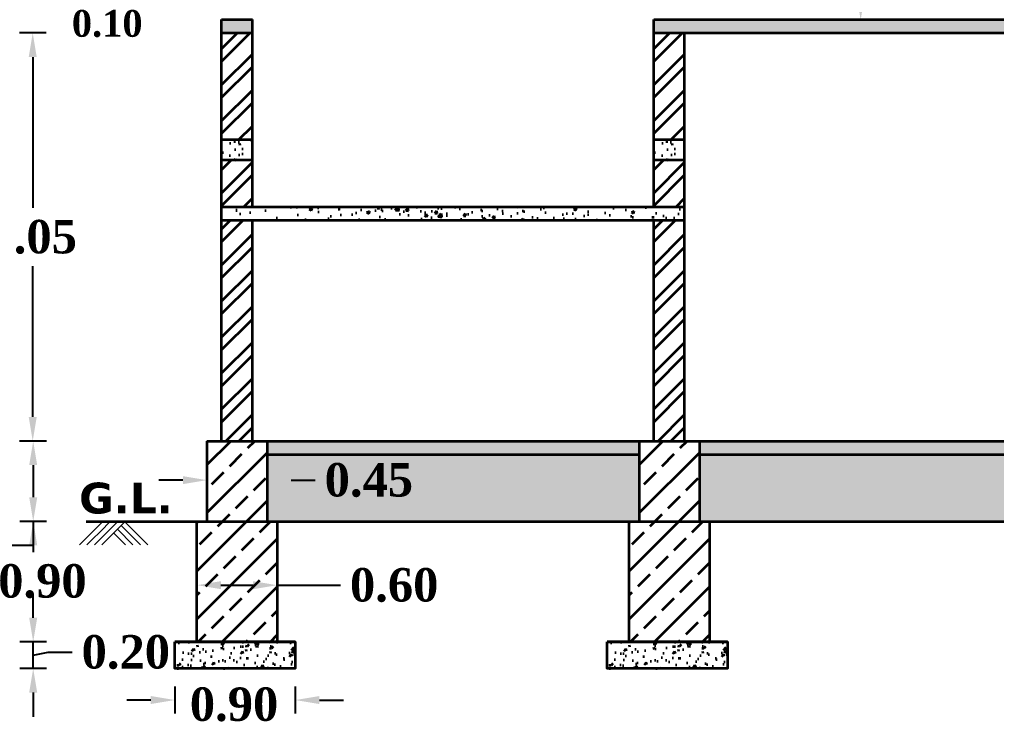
# Model space of a CAD drawing. Header units: metres. Extents: x 915 to 5569, y -1565 to 175.
# Drawn here: x 5390.57 to 5397.87, y -1408.61 to -1403.33 of the extents above; entities that cross this region are included whole.
import ezdxf

# ---------------------------------------------------------------- set-up
doc = ezdxf.new("R2010")
doc.units = ezdxf.units.M
doc.header["$MEASUREMENT"] = 0
doc.header["$PDMODE"] = 98
for name, color, linetype in [('BLK_1_FLR_0_AC_ROOM_1', 2, 'Continuous'), ('BLK_1_FLR_1_REGULAR_ROOM', 7, 'Continuous'), ('BLK_1_HT_OF_BLDG', 5, 'Continuous')]:
    doc.layers.add(name, color=color, linetype=linetype)
doc.styles.add('SMS1', font='arialbd.ttf', dxfattribs={"height": 0.25})
doc.styles.get("Standard").update_dxf_attribs({"font": 'times.ttf'})
doc.dimstyles.get("Standard").update_dxf_attribs({"dimtxt": 0.3, "dimasz": 0.18, "dimexe": 0.1, "dimexo": 0.1, "dimgap": 0.09, "dimtad": 0, "dimtih": 1, "dimtoh": 1, "dimzin": 0, "dimdsep": 46, "dimtxsty": 'Standard', "dimcen": 0.09, "dimadec": 0, "dimazin": 0, "dimtfac": 1, "dimtofl": 0, "dimtmove": 0, "dimatfit": 3, "dimfxl": 0, "dimtolj": 1, "dimtzin": 0, "dimarcsym": 0})
doc.dimstyles.new('STANDARD$0', dxfattribs={"dimtxt": 0.3, "dimasz": 0.18, "dimexe": 0.1, "dimexo": 0.1, "dimgap": 0.09, "dimtad": 0, "dimtih": 1, "dimtoh": 1, "dimzin": 1, "dimdsep": 46, "dimtxsty": 'Standard', "dimcen": 0.1, "dimadec": 3, "dimazin": 0, "dimtfac": 1, "dimtofl": 0, "dimtmove": 0, "dimatfit": 3, "dimfxl": 0, "dimtolj": 1, "dimtzin": 0, "dimarcsym": 0})
pattern_1 = [(45, (-1971.5668, -1382.82587), (-0.134703842, 0.134703842), []), (45, (-1971.5668, -1382.73062), (-0.134703842, 0.134703842), [])]
pattern_2 = [(45, (-594.59046, -1285.92572), (-0.179605122, 0.179605122), []), (45, (-594.41086, -1285.92572), (-0.179605122, 0.179605122), [0.127, -0.0635])]
pattern_3 = [(45, (-1968.3368, -1382.82587), (-0.134703842, 0.134703842), []), (45, (-1968.3368, -1382.73062), (-0.134703842, 0.134703842), [])]
pattern_4 = [(45, (-591.36046, -1285.92572), (-0.179605122, 0.179605122), []), (45, (-591.18086, -1285.92572), (-0.179605122, 0.179605122), [0.127, -0.0635])]

# ---------------------------------------------------------------- blocks, each defined once
blk = doc.blocks.new('earth symbol')
at = {"lineweight": 0}
for p, q in [((-0.245, -0.133), (-0.112, 0)), ((-0.161, -0.274), (0.112, 0)), ((0.245, -0.133), (0.112, 0)), ((-0.498, -0.274), (-0.245, -0.02)), ((-0.386, -0.274), (-0.245, -0.133)), ((-0.245, -0.245), (0, 0)), ((-0.245, -0.02), (-0.225, 0)), ((0.232, -0.344), (0, -0.112)), ((0.344, -0.344), (0.056, -0.056)), ((0.457, -0.344), (0.133, -0.02)), ((-0.569, -0.344), (-0.498, -0.274)), ((-0.457, -0.344), (-0.386, -0.274)), ((-0.344, -0.344), (-0.274, -0.274)), ((-0.274, -0.274), (-0.245, -0.245)), ((-0.232, -0.344), (-0.161, -0.274)), ((0.12, -0.344), (-0.056, -0.168))]:
    blk.add_line(p, q, dxfattribs=at)
blk = doc.blocks.new('*D34')
at = {"color": 0, "lineweight": -2}
for p, q in [((5390.7729, -1406.4787), (5390.5729, -1406.4787)), ((5390.6729, -1406.6587), (5390.6729, -1406.8987)), ((5390.7729, -1407.0787), (5390.5729, -1407.0787)), ((5390.6729, -1407.0787), (5390.6729, -1407.2587)), ((5390.6729, -1407.2587), (5390.4929, -1407.2587))]:
    blk.add_line(p, q, dxfattribs=at)
at = {"color": 0, "lineweight": 35}
for points in [[(5390.6429, -1406.6587), (5390.7029, -1406.6587), (5390.6729, -1406.4787)], [(5390.6429, -1406.8987), (5390.7029, -1406.8987), (5390.6729, -1407.0787)]]:
    blk.add_solid(points, dxfattribs=at)
at = {"layer": 'Defpoints', "color": 0, "lineweight": 35}
for p in [(5392.4211, -1406.4787), (5390.6729, -1407.0787), (5392.4211, -1407.0787)]:
    blk.add_point(p, dxfattribs=at)
at = {"color": 0, "lineweight": 35, "insert": (5390.0927, -1407.2587), "char_height": 0.25, "attachment_point": 5}
blk.add_mtext('\\A1;{\\fTimes New Roman|b1|i0|c0|p18;0.60}', dxfattribs=at)
blk = doc.blocks.new('*D35')
at = {"color": 0, "lineweight": -2}
for p, q in [((5390.7729, -1407.0787), (5390.5729, -1407.0787)), ((5390.6729, -1407.2587), (5390.6729, -1407.3086)), ((5390.6729, -1407.7987), (5390.6729, -1407.7437)), ((5390.7729, -1407.9787), (5390.5729, -1407.9787))]:
    blk.add_line(p, q, dxfattribs=at)
at = {"color": 0, "lineweight": 35}
for points in [[(5390.6429, -1407.2587), (5390.7029, -1407.2587), (5390.6729, -1407.0787)], [(5390.6429, -1407.7987), (5390.7029, -1407.7987), (5390.6729, -1407.9787)]]:
    blk.add_solid(points, dxfattribs=at)
at = {"layer": 'Defpoints', "color": 0, "lineweight": 35}
for p in [(5392.4961, -1407.0787), (5390.6729, -1407.9787), (5392.4961, -1407.9787)]:
    blk.add_point(p, dxfattribs=at)
at = {"color": 0, "lineweight": 35, "insert": (5390.742, -1407.5261), "char_height": 0.25, "attachment_point": 5}
blk.add_mtext('\\A1;{\\fTimes New Roman|b1|i0|c0|p18;0.90}', dxfattribs=at)
blk = doc.blocks.new('*D36')
at = {"color": 0, "lineweight": -2}
for p, q in [((5390.6729, -1407.7987), (5390.6729, -1407.6187)), ((5390.7729, -1407.9787), (5390.5729, -1407.9787)), ((5390.6729, -1408.1787), (5390.6729, -1407.9787)), ((5390.6729, -1408.0787), (5390.7847, -1408.0562)), ((5390.7847, -1408.0562), (5390.9647, -1408.0562)), ((5390.7729, -1408.1787), (5390.5729, -1408.1787)), ((5390.6729, -1408.3587), (5390.6729, -1408.5387))]:
    blk.add_line(p, q, dxfattribs=at)
at = {"color": 0, "lineweight": 35}
for points in [[(5390.6429, -1407.7987), (5390.7029, -1407.7987), (5390.6729, -1407.9787)], [(5390.6429, -1408.3587), (5390.7029, -1408.3587), (5390.6729, -1408.1787)]]:
    blk.add_solid(points, dxfattribs=at)
at = {"layer": 'Defpoints', "color": 0, "lineweight": 35}
for p in [(5390.6729, -1407.9787), (5391.7317, -1407.9787), (5391.7317, -1408.1787)]:
    blk.add_point(p, dxfattribs=at)
at = {"color": 0, "lineweight": 35, "insert": (5391.365, -1408.0562), "char_height": 0.25, "attachment_point": 5}
blk.add_mtext('\\A1;{\\fTimes New Roman|b1|i0|c0|p18;0.20}', dxfattribs=at)
blk = doc.blocks.new('*D37')
at = {"color": 0, "lineweight": -2}
for p, q in [((5391.7317, -1408.3139), (5391.7317, -1408.5139)), ((5392.6317, -1408.3139), (5392.6317, -1408.5139)), ((5391.5517, -1408.4139), (5391.3717, -1408.4139)), ((5392.8117, -1408.4139), (5392.9917, -1408.4139))]:
    blk.add_line(p, q, dxfattribs=at)
at = {"color": 0, "lineweight": 35}
for points in [[(5391.5517, -1408.3839), (5391.5517, -1408.4439), (5391.7317, -1408.4139)], [(5392.8117, -1408.3839), (5392.8117, -1408.4439), (5392.6317, -1408.4139)]]:
    blk.add_solid(points, dxfattribs=at)
at = {"layer": 'Defpoints', "color": 0, "lineweight": 35}
for p in [(5391.7317, -1408.0522), (5392.6317, -1408.0787), (5392.6317, -1408.4139)]:
    blk.add_point(p, dxfattribs=at)
at = {"color": 0, "lineweight": 35, "insert": (5392.1738, -1408.4473), "char_height": 0.25, "attachment_point": 5}
blk.add_mtext('\\A1;{\\fTimes New Roman|b1|i0|c0|p18;0.90}', dxfattribs=at)
blk = doc.blocks.new('*D38')
at = {"color": 0, "lineweight": -2}
for p, q in [((5391.8961, -1407.5555), (5391.8961, -1407.4555)), ((5392.4961, -1407.5555), (5392.4961, -1407.4555)), ((5392.0761, -1407.5555), (5392.3161, -1407.5555)), ((5392.4961, -1407.5555), (5392.9702, -1407.5555))]:
    blk.add_line(p, q, dxfattribs=at)
at = {"color": 0, "lineweight": 35}
for points in [[(5392.0761, -1407.5255), (5392.0761, -1407.5855), (5391.8961, -1407.5555)], [(5392.3161, -1407.5255), (5392.3161, -1407.5855), (5392.4961, -1407.5555)]]:
    blk.add_solid(points, dxfattribs=at)
at = {"layer": 'Defpoints', "color": 0, "lineweight": 35}
for p in [(5391.8961, -1407.5613), (5392.4961, -1407.5555), (5392.4961, -1407.5613)]:
    blk.add_point(p, dxfattribs=at)
at = {"color": 0, "lineweight": 35, "insert": (5393.3704, -1407.5555), "char_height": 0.25, "attachment_point": 5}
blk.add_mtext('\\A1;{\\fTimes New Roman|b1|i0|c0|p18;0.60}', dxfattribs=at)
blk = doc.blocks.new('*D39')
at = {"color": 0, "lineweight": -2}
for p, q in [((5391.9711, -1406.7706), (5391.9711, -1406.6706)), ((5392.4211, -1406.7706), (5392.4211, -1406.6706)), ((5391.7911, -1406.7706), (5391.6111, -1406.7706)), ((5392.6011, -1406.7706), (5392.7811, -1406.7706))]:
    blk.add_line(p, q, dxfattribs=at)
at = {"color": 0, "lineweight": 35}
for points in [[(5391.7911, -1406.7406), (5391.7911, -1406.8006), (5391.9711, -1406.7706)], [(5392.6011, -1406.7406), (5392.6011, -1406.8006), (5392.4211, -1406.7706)]]:
    blk.add_solid(points, dxfattribs=at)
at = {"layer": 'Defpoints', "color": 0, "lineweight": 35}
for p in [(5392.4211, -1406.7706), (5391.9711, -1406.8237), (5392.4211, -1406.8237)]:
    blk.add_point(p, dxfattribs=at)
at = {"color": 0, "lineweight": 35, "insert": (5393.1812, -1406.7706), "char_height": 0.25, "attachment_point": 5}
blk.add_mtext('\\A1;{\\fTimes New Roman|b1|i0|c0|p18;0.45}', dxfattribs=at)
blk = doc.blocks.new('*D19')
at = {"layer": 'BLK_1_FLR_0_AC_ROOM_1', "color": 0, "linetype": 'ByBlock', "lineweight": -2}
for p, q in [((5390.7693, -1403.4287), (5390.5693, -1403.4287)), ((5390.6693, -1403.6087), (5390.6693, -1404.7361)), ((5390.6693, -1406.2987), (5390.6693, -1405.1713)), ((5390.7693, -1406.4787), (5390.5693, -1406.4787))]:
    blk.add_line(p, q, dxfattribs=at)
at = {"layer": 'BLK_1_FLR_0_AC_ROOM_1', "color": 0, "linetype": 'ByBlock', "lineweight": 35}
for points in [[(5390.6393, -1403.6087), (5390.6993, -1403.6087), (5390.6693, -1403.4287)], [(5390.6393, -1406.2987), (5390.6993, -1406.2987), (5390.6693, -1406.4787)]]:
    blk.add_solid(points, dxfattribs=at)
at = {"layer": 'Defpoints', "color": 0, "linetype": 'ByBlock', "lineweight": 35}
for p in [(5390.6693, -1403.4287), (5392.854, -1403.4287), (5392.854, -1406.4787)]:
    blk.add_point(p, dxfattribs=at)
at = {"layer": 'BLK_1_FLR_0_AC_ROOM_1', "color": 0, "linetype": 'ByBlock', "lineweight": 35, "insert": (5390.6693, -1404.9537), "char_height": 0.25, "attachment_point": 5}
blk.add_mtext('\\A1;{\\fTimes New Roman|b1|i0|c0|p18;3.05}', dxfattribs=at)
blk = doc.blocks.new('*D31')
at = {"color": 0, "lineweight": -2}
for p, q in [((5389.384, -1403.3287), (5389.184, -1403.3287)), ((5389.284, -1403.5087), (5389.284, -1404.9861)), ((5389.284, -1406.8987), (5389.284, -1405.4213)), ((5389.384, -1407.0787), (5389.184, -1407.0787))]:
    blk.add_line(p, q, dxfattribs=at)
at = {"color": 0, "lineweight": 35}
for points in [[(5389.254, -1403.5087), (5389.314, -1403.5087), (5389.284, -1403.3287)], [(5389.254, -1406.8987), (5389.314, -1406.8987), (5389.284, -1407.0787)]]:
    blk.add_solid(points, dxfattribs=at)
at = {"layer": 'Defpoints', "color": 0, "lineweight": 35}
for p in [(5417.2551, -1403.3287), (5389.284, -1407.0787), (5417.2551, -1407.0787)]:
    blk.add_point(p, dxfattribs=at)
at = {"color": 0, "lineweight": 35, "insert": (5389.284, -1405.2037), "char_height": 0.25, "attachment_point": 5}
blk.add_mtext('\\A1;{\\fTimes New Roman|b1|i0|c0|p18;3.75}', dxfattribs=at)
blk = doc.blocks.new('*D33')
at = {"color": 0, "lineweight": -2}
for p, q in [((5389.384, -1400.1787), (5389.184, -1400.1787)), ((5389.284, -1400.3587), (5389.284, -1401.8361)), ((5389.284, -1403.7487), (5389.284, -1402.2713)), ((5389.384, -1403.9287), (5389.184, -1403.9287))]:
    blk.add_line(p, q, dxfattribs=at)
at = {"color": 0, "lineweight": 35}
for points in [[(5389.254, -1400.3587), (5389.314, -1400.3587), (5389.284, -1400.1787)], [(5389.254, -1403.7487), (5389.314, -1403.7487), (5389.284, -1403.9287)]]:
    blk.add_solid(points, dxfattribs=at)
at = {"layer": 'Defpoints', "color": 0, "lineweight": 35}
for p in [(5417.2551, -1400.1787), (5389.284, -1403.9287), (5417.2551, -1403.9287)]:
    blk.add_point(p, dxfattribs=at)
at = {"color": 0, "lineweight": 35, "insert": (5389.284, -1402.0537), "char_height": 0.25, "attachment_point": 5}
blk.add_mtext('\\A1;{\\fTimes New Roman|b1|i0|c0|p18;3.75}', dxfattribs=at)
blk = doc.blocks.new('*D166')
at = {"layer": 'BLK_1_HT_OF_BLDG', "color": 0, "lineweight": -2}
for p, q in [((5388.5526, -1400.1787), (5388.1226, -1400.1787)), ((5388.3526, -1400.3587), (5388.3526, -1403.3347)), ((5388.3526, -1406.8987), (5388.3526, -1403.9227)), ((5388.5526, -1407.0787), (5388.1226, -1407.0787))]:
    blk.add_line(p, q, dxfattribs=at)
at = {"layer": 'BLK_1_HT_OF_BLDG', "color": 0, "lineweight": 35}
for points in [[(5388.3226, -1400.3587), (5388.3826, -1400.3587), (5388.3526, -1400.1787)], [(5388.3226, -1406.8987), (5388.3826, -1406.8987), (5388.3526, -1407.0787)]]:
    blk.add_solid(points, dxfattribs=at)
at = {"layer": 'Defpoints', "color": 0, "lineweight": 35}
for p in [(5388.3526, -1400.1787), (5395.3796, -1400.1787), (5395.3565, -1407.0787)]:
    blk.add_point(p, dxfattribs=at)
at = {"layer": 'BLK_1_HT_OF_BLDG', "color": 0, "lineweight": 30, "insert": (5388.3526, -1403.6287), "char_height": 0.4, "attachment_point": 5}
blk.add_mtext('\\A1;6.90', dxfattribs=at)
blk = doc.blocks.new('*D165')
at = {"layer": 'BLK_1_FLR_1_REGULAR_ROOM', "color": 0}
for p, q in [((5396.9564, -1400.2787), (5396.6564, -1400.2787)), ((5396.8564, -1400.4587), (5396.8564, -1401.5627)), ((5396.8564, -1403.1528), (5396.8564, -1402.0488)), ((5396.9564, -1403.3328), (5396.6564, -1403.3328))]:
    blk.add_line(p, q, dxfattribs=at)
at = {"layer": 'BLK_1_FLR_1_REGULAR_ROOM', "color": 0, "lineweight": 35}
for points in [[(5396.8264, -1400.4587), (5396.8864, -1400.4587), (5396.8564, -1400.2787)], [(5396.8264, -1403.1528), (5396.8864, -1403.1528), (5396.8564, -1403.3328)]]:
    blk.add_solid(points, dxfattribs=at)
at = {"layer": 'Defpoints', "color": 0, "lineweight": 35}
for p in [(5396.8564, -1400.2787), (5397.2981, -1400.2787), (5397.1877, -1403.3328)]:
    blk.add_point(p, dxfattribs=at)
at = {"layer": 'BLK_1_FLR_1_REGULAR_ROOM', "color": 0, "lineweight": 30, "insert": (5396.8564, -1401.8057), "char_height": 0.3, "attachment_point": 5}
blk.add_mtext('\\A1;3.05', dxfattribs=at)

msp = doc.modelspace()

# ---------------------------------------------------------------- hatches: boundary and pattern name
at = {"lineweight": 35}
h = msp.add_hatch(dxfattribs=at)
h.set_pattern_fill('AR-CONC', color=256, scale=0.001)
h.set_pattern_definition([(50, (5431.01056, -1403.34939), (0.18218467, -0.0159391), [0.01905, -0.20955]), (355, (5431.01056, -1403.3494), (-0.0352434, 0.19105685), [0.01524, -0.1676406]), (100.45144, (5431.02575, -1403.35072), (0.14694125, 0.17511775), [0.01619, -0.17809024]), (46.1842, (5431.01056, -1403.2986), (0.271079, -0.0420423), [0.028575, -0.314325]), (96.63556, (5431.03315, -1403.3021), (0.2374041, 0.2474261), [0.024285, -0.2671356]), (351.18415, (5431.01056, -1403.2986), (0.2374041, 0.2474261), [0.02286, -0.2514597]), (21, (5431.03596, -1403.31129), (0.1516144, -0.1022652), [0.01905, -0.20955]), (326, (5431.03596, -1403.3113), (0.061802, 0.184188), [0.01524, -0.16764]), (71.45144, (5431.0486, -1403.31981), (0.2134164, 0.0819228), [0.01619, -0.1780899]), (37.5, (5431.010563, -1403.34939), (0.0030886, 0.08455504), [0, -0.165608, 0, -0.17018, 0, -0.168275]), (7.5, (5431.01056, -1403.34939), (0.06681966, 0.10018057), [0, -0.097028, 0, -0.161798, 0, -0.064135]), (327.5, (5430.95392, -1403.34939), (0.1355906, -0.00572874), [0, -0.0635, 0, -0.19812, 0, -0.26289]), (317.5, (5430.92852, -1403.34939), (0.14812918, 0.0254265), [0, -0.08255, 0, -0.131572, 0, -0.18669])])
h.paths.add_polyline_path([(5392.31113, -1403.4287), (5392.31113, -1403.3287), (5392.08113, -1403.3287), (5392.08113, -1403.4287)])
h.paths.add_polyline_path([(5424.07043, -1403.4287), (5424.07043, -1403.3287), (5395.31113, -1403.3287), (5395.31113, -1403.4287)])
h.paths.add_polyline_path([(5427.07043, -1403.3287), (5427.07043, -1403.4287), (5427.30043, -1403.4287), (5427.30043, -1403.3287)])
h = msp.add_hatch(dxfattribs=at)
h.set_pattern_fill('STEEL', color=256, scale=0.06, style=0)
h.set_pattern_definition(pattern_1)
h.paths.add_polyline_path([(5392.08113, -1404.2287), (5392.19613, -1404.2287), (5392.31113, -1404.2287), (5392.31113, -1403.4287), (5392.08113, -1403.4287)])
h = msp.add_hatch(dxfattribs=at)
h.set_pattern_fill('STEEL', color=256, scale=0.06, style=0)
h.set_pattern_definition(pattern_3)
h.paths.add_polyline_path([(5395.31113, -1404.2287), (5395.42613, -1404.2287), (5395.54113, -1404.2287), (5395.54113, -1403.4287), (5395.31113, -1403.4287)])
h = msp.add_hatch(dxfattribs=at)
h.set_pattern_fill('AR-CONC', color=256, scale=0.001, style=0)
h.set_pattern_definition([(50, (-1754.11394, -1370.9263), (0.182184669, -0.0159390855), [0.01905, -0.20955]), (355, (-1754.11394, -1370.9263), (-0.035242826, 0.191056643), [0.01524, -0.16764]), (100.451, (-1754.09875, -1370.92763), (0.1469425017, 0.175116688), [0.01619, -0.17809]), (46.1842, (-1754.11394, -1370.8755), (0.271079041, -0.042042328), [0.028575, -0.314325]), (96.6356, (-1754.09135, -1370.879), (0.237404234, 0.247425556), [0.024285, -0.267135]), (351.184, (-1754.11394, -1370.8755), (0.237404606, 0.247425118), [0.02286, -0.25146]), (21, (-1754.08854, -1370.8882), (0.1516148798, -0.1022655185), [0.01905, -0.20955]), (326, (-1754.08854, -1370.8882), (0.0618020283, 0.184187966), [0.01524, -0.16764]), (71.4514, (-1754.0759, -1370.89672), (0.2134164908, 0.0819228577), [0.01619, -0.17809]), (37.5, (-1754.113937, -1370.9263), (0.00308860325, 0.0845550389), [0, -0.165608, 0, -0.17018, 0, -0.168275]), (7.5, (-1754.11394, -1370.9263), (0.0668196625, 0.1001805748), [0, -0.097028, 0, -0.161798, 0, -0.064135]), (327.5, (-1754.17058, -1370.9263), (0.13559059517, -0.005728744), [0, -0.0635, 0, -0.19812, 0, -0.26289]), (317.5, (-1754.19598, -1370.9263), (0.1481291814, 0.025426491), [0, -0.08255, 0, -0.131572, 0, -0.18669])])
h.paths.add_polyline_path([(5392.31113, -1404.2287), (5392.08113, -1404.2287), (5392.08113, -1404.3787), (5392.31113, -1404.3787)])
h = msp.add_hatch(dxfattribs=at)
h.set_pattern_fill('AR-CONC', color=256, scale=0.001, style=0)
h.set_pattern_definition([(50, (-1750.88394, -1370.9263), (0.182184669, -0.0159390855), [0.01905, -0.20955]), (355, (-1750.88394, -1370.9263), (-0.035242826, 0.191056643), [0.01524, -0.16764]), (100.451, (-1750.86875, -1370.92763), (0.1469425017, 0.175116688), [0.01619, -0.17809]), (46.1842, (-1750.88394, -1370.8755), (0.271079041, -0.042042328), [0.028575, -0.314325]), (96.6356, (-1750.86135, -1370.879), (0.237404234, 0.247425556), [0.024285, -0.267135]), (351.184, (-1750.88394, -1370.8755), (0.237404606, 0.247425118), [0.02286, -0.25146]), (21, (-1750.85854, -1370.8882), (0.1516148798, -0.1022655185), [0.01905, -0.20955]), (326, (-1750.85854, -1370.8882), (0.0618020283, 0.184187966), [0.01524, -0.16764]), (71.4514, (-1750.8459, -1370.89672), (0.2134164908, 0.0819228577), [0.01619, -0.17809]), (37.5, (-1750.883937, -1370.9263), (0.00308860325, 0.0845550389), [0, -0.165608, 0, -0.17018, 0, -0.168275]), (7.5, (-1750.88394, -1370.9263), (0.0668196625, 0.1001805748), [0, -0.097028, 0, -0.161798, 0, -0.064135]), (327.5, (-1750.94058, -1370.9263), (0.13559059517, -0.005728744), [0, -0.0635, 0, -0.19812, 0, -0.26289]), (317.5, (-1750.96598, -1370.9263), (0.1481291814, 0.025426491), [0, -0.08255, 0, -0.131572, 0, -0.18669])])
h.paths.add_polyline_path([(5395.54113, -1404.2287), (5395.31113, -1404.2287), (5395.31113, -1404.3787), (5395.54113, -1404.3787)])
h = msp.add_hatch(dxfattribs=at)
h.set_pattern_fill('STEEL', color=256, scale=0.06, style=0)
h.set_pattern_definition(pattern_1)
h.paths.add_polyline_path([(5392.08113, -1404.7287), (5392.31113, -1404.7287), (5392.31113, -1404.3787), (5392.08113, -1404.3787)])
h.paths.add_polyline_path([(5392.31113, -1404.8287), (5392.08113, -1404.8287), (5392.08113, -1406.4787), (5392.31113, -1406.4787)])
h = msp.add_hatch(dxfattribs=at)
h.set_pattern_fill('STEEL', color=256, scale=0.06, style=0)
h.set_pattern_definition(pattern_3)
h.paths.add_polyline_path([(5395.31113, -1404.7287), (5395.54113, -1404.7287), (5395.54113, -1404.3787), (5395.31113, -1404.3787)])
h.paths.add_polyline_path([(5395.54113, -1404.8287), (5395.31113, -1404.8287), (5395.31113, -1406.4787), (5395.54113, -1406.4787)])
h = msp.add_hatch(dxfattribs=at)
h.set_pattern_fill('AR-CONC', color=256, scale=0.03)
h.set_pattern_definition([(50, (10705.36496, 871.07547), (0.215178055, -0.0188256405), [0.0225, -0.2475]), (355, (10705.36496, 871.07547), (-0.0416254, 0.22565764), [0.018, -0.198]), (100.4514445, (10705.3829, 871.0739), (0.173552654, 0.206831997), [0.019122058, -0.210342634]), (46.1842, (10705.36496, 871.13547), (0.320172399, -0.049655784), [0.03375, -0.37125]), (96.6356355, (10705.39164, 871.13133), (0.280398584, 0.29223558), [0.028683103, -0.315514128]), (351.184164, (10705.36496, 871.13547), (0.280398584, 0.29223558), [0.027, -0.297]), (21, (10705.39496, 871.12047), (0.1790721156, -0.120785667), [0.0225, -0.2475]), (326, (10705.39496, 871.12047), (0.0729945996, 0.2175450135), [0.018, -0.198]), (71.4514447, (10705.40989, 871.1104), (0.252066713, 0.096759346), [0.019122057, -0.210342634]), (37.5, (10705.36496, 871.07547), (0.0036479566, 0.0998681561), [0, -0.1956, 0, -0.201, 0, -0.19875]), (7.5, (10705.36496, 871.07547), (0.0789208612, 0.1183235136), [0, -0.1146, 0, -0.1911, 0, -0.07575]), (327.5, (10705.29806, 871.07547), (0.1601467309, -0.0067664615), [0, -0.075, 0, -0.234, 0, -0.3105]), (317.5, (10705.26806, 871.07547), (0.1749558508, 0.0300314947), [0, -0.0975, 0, -0.1554, 0, -0.2205])])
h.paths.add_polyline_path([(5395.54113, -1404.8287), (5395.54113, -1404.7287), (5392.08113, -1404.7287), (5392.08113, -1404.8287)])
h = msp.add_hatch(dxfattribs=at)
h.set_pattern_fill('ANSI33', color=256, scale=0.04, style=0)
h.set_pattern_definition(pattern_2)
h.paths.add_polyline_path([(5391.97113, -1407.0787), (5392.42113, -1407.0787), (5392.42113, -1406.4787), (5391.97113, -1406.4787)])
h = msp.add_hatch(dxfattribs=at)
h.set_pattern_fill('AR-CONC', color=256, scale=0.03, style=0)
h.set_pattern_definition([(50, (3021.75281, 1426.60014), (0.215178055, -0.0188256405), [0.0225, -0.2475]), (355, (3021.75281, 1426.60014), (-0.0416254, 0.22565764), [0.018, -0.198]), (100.4514445, (3021.77074, 1426.59857), (0.173552654, 0.206831997), [0.019122058, -0.210342634]), (46.1842, (3021.7528, 1426.66014), (0.3201724, -0.049655784), [0.03375, -0.37125]), (96.6356355, (3021.7795, 1426.656), (0.280398584, 0.29223558), [0.028683103, -0.315514128]), (351.184164, (3021.7528, 1426.66014), (0.280398584, 0.29223558), [0.027, -0.297]), (21, (3021.78281, 1426.64514), (0.179072116, -0.120785667), [0.0225, -0.2475]), (326, (3021.78281, 1426.64514), (0.0729946, 0.217545014), [0.018, -0.198]), (71.451445, (3021.79773, 1426.63507), (0.252066713, 0.096759346), [0.019122057, -0.210342634]), (37.5, (3021.75281, 1426.600135), (0.0036479566, 0.0998681561), [0, -0.1956, 0, -0.201, 0, -0.19875]), (7.5, (3021.75281, 1426.60014), (0.0789208612, 0.1183235136), [0, -0.1146, 0, -0.1911, 0, -0.07575]), (327.5, (3021.68591, 1426.600135), (0.1601467309, -0.0067664615), [0, -0.075, 0, -0.234, 0, -0.3105]), (317.5, (3021.65591, 1426.60014), (0.174955851, 0.0300314947), [0, -0.0975, 0, -0.1554, 0, -0.2205])])
h.paths.add_polyline_path([(5395.20113, -1406.4787), (5392.42113, -1406.4787), (5392.42113, -1406.5787), (5395.20113, -1406.5787)])
h.paths.add_polyline_path([(5398.18283, -1406.4787), (5395.65113, -1406.4787), (5395.65113, -1406.5787), (5398.18283, -1406.5787)])
h.paths.add_polyline_path([(5401.14283, -1406.4787), (5398.63283, -1406.4787), (5398.63283, -1406.5787), (5401.14283, -1406.5787)])
h.paths.add_polyline_path([(5404.10283, -1406.4787), (5401.59283, -1406.4787), (5401.59283, -1406.5787), (5404.10283, -1406.5787)])
h = msp.add_hatch(dxfattribs=at)
h.set_pattern_fill('ANSI33', color=256, scale=0.04, style=0)
h.set_pattern_definition(pattern_4)
h.paths.add_polyline_path([(5395.20113, -1407.0787), (5395.65113, -1407.0787), (5395.65113, -1406.4787), (5395.20113, -1406.4787)])
h = msp.add_hatch(dxfattribs=at)
h.set_pattern_fill('AR-SAND', color=256, scale=0.05)
h.set_pattern_definition([(37.5, (3021.75281, 1426.600135), (-0.0031496679, 0.0963411885), [0, -0.076, 0, -0.085, 0, -0.08125]), (7.5, (3021.75281, 1426.60014), (0.0884888353, 0.1411073033), [0, -0.041, 0, -0.0685, 0, -0.02625]), (327.5, (3021.69131, 1426.600135), (0.155707093, 0.0002829527), [0, -0.025, 0, -0.09, 0, -0.1175]), (317.5, (3021.69131, 1426.60014), (0.15030633, 0.0438837782), [0, -0.0125, 0, -0.059, 0, -0.0675])])
h.paths.add_polyline_path([(5395.20113, -1407.0787), (5395.20113, -1406.5787), (5392.42113, -1406.5787), (5392.42113, -1407.0787)])
h.paths.add_polyline_path([(5398.18283, -1407.0787), (5398.18283, -1406.5787), (5395.65113, -1406.5787), (5395.65113, -1407.0787)])
h.paths.add_polyline_path([(5398.63283, -1406.5787), (5398.63283, -1407.0787), (5398.70783, -1407.0787), (5401.14283, -1407.0787), (5401.14283, -1406.5787)])
h.paths.add_polyline_path([(5401.59283, -1406.5787), (5401.59283, -1407.0787), (5401.66783, -1407.0787), (5404.10283, -1407.0787), (5404.10283, -1406.5787)])
h = msp.add_hatch(dxfattribs=at)
h.set_pattern_fill('ANSI33', color=256, scale=0.04, style=0)
h.set_pattern_definition(pattern_2)
h.paths.add_polyline_path([(5392.49613, -1407.0787), (5391.89613, -1407.0787), (5391.89613, -1407.9787), (5392.49613, -1407.9787)])
h = msp.add_hatch(dxfattribs=at)
h.set_pattern_fill('ANSI33', color=256, scale=0.04, style=0)
h.set_pattern_definition(pattern_4)
h.paths.add_polyline_path([(5395.72613, -1407.0787), (5395.12613, -1407.0787), (5395.12613, -1407.9787), (5395.72613, -1407.9787)])
h = msp.add_hatch(dxfattribs=at)
h.set_pattern_fill('AR-CONC', color=256, scale=0.001, style=0)
h.set_pattern_definition([(50, (-594.60489, -1285.92572), (0.182184669, -0.0159390855), [0.01905, -0.20955]), (355, (-594.60489, -1285.92572), (-0.035242826, 0.191056643), [0.01524, -0.16764]), (100.451, (-594.5897, -1285.92705), (0.1469425017, 0.175116688), [0.01619, -0.17809]), (46.1842, (-594.6049, -1285.87492), (0.271079041, -0.042042328), [0.028575, -0.314325]), (96.6356, (-594.5823, -1285.87843), (0.237404234, 0.247425556), [0.024285, -0.267135]), (351.184, (-594.6049, -1285.87492), (0.237404606, 0.247425118), [0.02286, -0.25146]), (21, (-594.57949, -1285.88762), (0.15161488, -0.1022655185), [0.01905, -0.20955]), (326, (-594.57949, -1285.88762), (0.0618020283, 0.184187966), [0.01524, -0.16764]), (71.4514, (-594.56686, -1285.89615), (0.213416491, 0.0819228577), [0.01619, -0.17809]), (37.5, (-594.60489, -1285.925724), (0.00308860325, 0.0845550389), [0, -0.165608, 0, -0.17018, 0, -0.168275]), (7.5, (-594.60489, -1285.92572), (0.0668196625, 0.1001805748), [0, -0.097028, 0, -0.161798, 0, -0.064135]), (327.5, (-594.66153, -1285.925724), (0.1355905952, -0.005728744), [0, -0.0635, 0, -0.19812, 0, -0.26289]), (317.5, (-594.68693, -1285.92572), (0.1481291814, 0.025426491), [0, -0.08255, 0, -0.131572, 0, -0.18669])])
h.paths.add_polyline_path([(5391.8817, -1407.9787), (5391.7317, -1407.9787), (5391.7317, -1408.1787), (5392.6317, -1408.1787), (5392.6317, -1407.9787)])
h = msp.add_hatch(dxfattribs=at)
h.set_pattern_fill('AR-CONC', color=256, scale=0.001, style=0)
h.set_pattern_definition([(50, (-591.37489, -1285.92572), (0.182184669, -0.0159390855), [0.01905, -0.20955]), (355, (-591.37489, -1285.92572), (-0.035242826, 0.191056643), [0.01524, -0.16764]), (100.451, (-591.3597, -1285.92705), (0.1469425017, 0.175116688), [0.01619, -0.17809]), (46.1842, (-591.3749, -1285.87492), (0.271079041, -0.042042328), [0.028575, -0.314325]), (96.6356, (-591.3523, -1285.87843), (0.237404234, 0.247425556), [0.024285, -0.267135]), (351.184, (-591.3749, -1285.87492), (0.237404606, 0.247425118), [0.02286, -0.25146]), (21, (-591.34949, -1285.88762), (0.15161488, -0.1022655185), [0.01905, -0.20955]), (326, (-591.34949, -1285.88762), (0.0618020283, 0.184187966), [0.01524, -0.16764]), (71.4514, (-591.33686, -1285.89615), (0.213416491, 0.0819228577), [0.01619, -0.17809]), (37.5, (-591.37489, -1285.925724), (0.00308860325, 0.0845550389), [0, -0.165608, 0, -0.17018, 0, -0.168275]), (7.5, (-591.37489, -1285.92572), (0.0668196625, 0.1001805748), [0, -0.097028, 0, -0.161798, 0, -0.064135]), (327.5, (-591.43153, -1285.925724), (0.1355905952, -0.005728744), [0, -0.0635, 0, -0.19812, 0, -0.26289]), (317.5, (-591.45693, -1285.92572), (0.1481291814, 0.025426491), [0, -0.08255, 0, -0.131572, 0, -0.18669])])
h.paths.add_polyline_path([(5395.1117, -1407.9787), (5394.9617, -1407.9787), (5394.9617, -1408.1787), (5395.8617, -1408.1787), (5395.8617, -1407.9787)])

# ---------------------------------------------------------------- linework, layer by layer
for p, q in [((5392.08113, -1406.4787), (5392.08113, -1403.3287)), ((5392.08113, -1403.3287), (5392.31113, -1403.3287)), ((5392.08113, -1403.3287), (5392.31113, -1403.3287)), ((5392.31113, -1404.7287), (5392.31113, -1403.3287)), ((5395.31113, -1403.3287), (5424.07043, -1403.3287)), ((5395.31113, -1404.7287), (5395.31113, -1403.3287)), ((5395.31113, -1403.3287), (5395.54113, -1403.3287)), ((5392.08113, -1403.4287), (5392.31113, -1403.4287)), ((5395.31113, -1403.4287), (5424.07043, -1403.4287)), ((5395.54113, -1404.7287), (5395.54113, -1403.4287)), ((5392.31113, -1404.2287), (5392.08113, -1404.2287)), ((5395.54113, -1404.2287), (5395.31113, -1404.2287)), ((5392.31113, -1404.3787), (5392.08113, -1404.3787)), ((5392.31113, -1404.3787), (5392.08113, -1404.3787)), ((5392.31113, -1404.3787), (5392.08113, -1404.3787)), ((5395.54113, -1404.3787), (5395.31113, -1404.3787)), ((5395.54113, -1404.3787), (5395.31113, -1404.3787)), ((5395.54113, -1404.3787), (5395.31113, -1404.3787)), ((5392.08113, -1404.7287), (5395.54113, -1404.7287)), ((5392.31113, -1404.7287), (5392.31113, -1404.66435)), ((5395.54113, -1406.4787), (5395.54113, -1404.66435)), ((5392.08113, -1404.8287), (5395.54113, -1404.8287)), ((5392.31113, -1406.4787), (5392.31113, -1404.8287)), ((5392.31113, -1406.4787), (5392.31113, -1404.8287)), ((5395.31113, -1406.4787), (5395.31113, -1404.8287)), ((5391.97113, -1406.4787), (5391.97113, -1407.0787)), ((5391.97113, -1406.4787), (5392.42113, -1406.4787)), ((5392.08113, -1406.4787), (5392.31113, -1406.4787)), ((5392.42113, -1406.4787), (5392.42113, -1407.0787)), ((5392.42113, -1406.4787), (5392.42113, -1406.5787)), ((5392.42113, -1406.4787), (5404.55283, -1406.4787)), ((5395.20113, -1406.4787), (5395.20113, -1407.0787)), ((5395.20113, -1406.4787), (5395.65113, -1406.4787)), ((5395.31113, -1406.4787), (5395.54113, -1406.4787)), ((5395.65113, -1406.4787), (5395.65113, -1407.0787)), ((5395.65113, -1406.4787), (5395.65113, -1406.5787)), ((5392.42113, -1406.5787), (5395.20113, -1406.5787)), ((5395.65113, -1406.5787), (5398.18283, -1406.5787)), ((5391.0695, -1407.0787), (5426.97485, -1407.0787)), ((5391.89613, -1407.9787), (5391.89613, -1407.0787)), ((5391.89613, -1407.0787), (5392.49613, -1407.0787)), ((5392.49613, -1407.0787), (5392.49613, -1407.9787)), ((5395.12613, -1407.9787), (5395.12613, -1407.0787)), ((5395.12613, -1407.0787), (5395.72613, -1407.0787)), ((5395.72613, -1407.0787), (5395.72613, -1407.9787)), ((5392.6317, -1407.9787), (5391.7317, -1407.9787)), ((5391.7317, -1408.1787), (5391.7317, -1407.9787)), ((5391.7317, -1407.9787), (5391.8817, -1407.9787)), ((5391.8817, -1407.9787), (5392.6317, -1407.9787)), ((5392.6317, -1407.9787), (5392.6317, -1408.1787)), ((5395.8617, -1407.9787), (5394.9617, -1407.9787)), ((5394.9617, -1408.1787), (5394.9617, -1407.9787)), ((5394.9617, -1407.9787), (5395.1117, -1407.9787)), ((5395.1117, -1407.9787), (5395.8617, -1407.9787)), ((5392.6317, -1408.1787), (5391.7317, -1408.1787)), ((5392.6317, -1408.1787), (5391.7317, -1408.1787)), ((5395.8617, -1408.1787), (5394.9617, -1408.1787)), ((5395.8617, -1408.1787), (5394.9617, -1408.1787))]:
    msp.add_line(p, q, dxfattribs=at)
for points in [[(5391.7317, -1407.9787), (5392.6317, -1407.9787), (5392.6317, -1408.1787), (5391.7317, -1408.1787)], [(5394.9617, -1407.9787), (5395.8617, -1407.9787), (5395.8617, -1408.1787), (5394.9617, -1408.1787)]]:
    msp.add_lwpolyline(points, close=True, dxfattribs=at)

# ---------------------------------------------------------------- block references
at = {"lineweight": 35, "xscale": 0.5, "yscale": 0.5, "zscale": 0.5}
msp.add_blockref('earth symbol', (5391.3022, -1407.08214), dxfattribs=at)

# ---------------------------------------------------------------- texts
at = {"linetype": 'Continuous', "lineweight": 35, "insert": (5390.9616, -1403.25769), "char_height": 0.2, "width": 3.5434, "attachment_point": 1, "style": 'SMS1'}
msp.add_mtext('{\\fTimes New Roman|b1|i0|c0|p18;0.10}', dxfattribs=at)
at = {"lineweight": 35, "insert": (5391.01559, -1406.78958), "char_height": 0.23, "width": 0.6352094, "attachment_point": 1}
msp.add_mtext('{\\fVerdana|b1|i0|c0|p34;G.L.}', dxfattribs=at)

# ---------------------------------------------------------------- dimensions: what is measured, and where the dimension line sits
at = {"lineweight": 35}
for base, p1, p2, dimstyle, override, picture, middle in [((5389.28405, -1403.9287), (5417.2551, -1400.1787), (5417.2551, -1403.9287), 'STANDARD$0', {"dimtxt": 0.25, "dimgap": 0.09, "dimzin": 0, "dimcen": 0, "dimadec": 0, "dimtofl": 0}, '*D33', (5389.28405, -1402.0537)), ((5389.28405, -1407.0787), (5417.2551, -1403.3287), (5417.2551, -1407.0787), 'STANDARD$0', {"dimtxt": 0.25, "dimgap": 0.09, "dimzin": 0, "dimcen": 0, "dimadec": 0, "dimtofl": 0}, '*D31', (5389.28405, -1405.2037)), ((5390.67293, -1407.0787), (5392.42113, -1406.4787), (5392.42113, -1407.0787), 'Standard', {"dimtxt": 0.25, "dimcen": 0}, '*D34', (5390.09268, -1407.2587))]:
    dim = msp.add_linear_dim(base=base, p1=p1, p2=p2, angle=90, text='{\\fTimes New Roman|b1|i0|c0|p18;<>}', dimstyle=dimstyle, override=override, dxfattribs=at)
    dim.commit()
    dim.dimension.update_dxf_attribs({"geometry": picture, "text_midpoint": middle})
dim = msp.add_linear_dim(base=(5392.42113, -1406.77064), p1=(5391.97113, -1406.82368), p2=(5392.42113, -1406.82368), text='{\\fTimes New Roman|b1|i0|c0|p18;<>}', dimstyle='Standard', override={"dimtxt": 0.25, "dimcen": 0}, dxfattribs=at)
dim.commit()
dim.dimension.update_dxf_attribs({"geometry": '*D39', "text_midpoint": (5393.18119, -1406.77064)})
for p1, p2, override, picture, middle in [((5392.49613, -1407.0787), (5392.49613, -1407.9787), {"dimtxt": 0.25, "dimcen": 0, "dimtmove": 2}, '*D35', (5390.74203, -1407.52614)), ((5391.7317, -1408.1787), (5391.7317, -1407.9787), {"dimtxt": 0.25, "dimcen": 0, "dimtmove": 1}, '*D36', (5391.05474, -1408.05622))]:
    dim = msp.add_linear_dim(base=(5390.67293, -1407.9787), p1=p1, p2=p2, angle=90, text='{\\fTimes New Roman|b1|i0|c0|p18;<>}', dimstyle='Standard', override=override, dxfattribs=at)
    dim.commit()
    dim.dimension.update_dxf_attribs({"geometry": picture, "text_midpoint": middle, "dimtype": 160})
for base, p1, p2, override, picture, middle in [((5392.49613, -1407.55547), (5391.89613, -1407.5613), (5392.49613, -1407.5613), {"dimtxt": 0.25, "dimcen": 0}, '*D38', (5393.37039, -1407.55547)), ((5392.6317, -1408.41394), (5391.7317, -1408.05219), (5392.6317, -1408.0787), {"dimtxt": 0.25, "dimcen": 0, "dimtmove": 2}, '*D37', (5392.17385, -1408.44728))]:
    dim = msp.add_linear_dim(base=base, p1=p1, p2=p2, text='{\\fTimes New Roman|b1|i0|c0|p18;<>}', dimstyle='Standard', override=override, dxfattribs=at)
    dim.commit()
    dim.dimension.update_dxf_attribs({"geometry": picture, "text_midpoint": middle, "dimtype": 160})
at = {"layer": 'BLK_1_FLR_0_AC_ROOM_1', "color": 3, "linetype": 'ByBlock', "lineweight": 35}
dim = msp.add_linear_dim(base=(5390.66927, -1403.4287), p1=(5392.85398, -1406.4787), p2=(5392.85398, -1403.4287), angle=90, text='{\\fTimes New Roman|b1|i0|c0|p18;<>}', dimstyle='Standard', override={"dimtxt": 0.25, "dimcen": 0}, dxfattribs=at)
dim.commit()
dim.dimension.update_dxf_attribs({"geometry": '*D19', "text_midpoint": (5390.66927, -1404.9537)})
at = {"layer": 'BLK_1_FLR_1_REGULAR_ROOM', "color": 1, "lineweight": 30}
dim = msp.add_linear_dim(base=(5396.85642, -1400.2787), p1=(5397.18769, -1403.33278), p2=(5397.29812, -1400.2787), angle=90, dimstyle='STANDARD$0', override={"dimtxt": 0.3, "dimexe": 0.2, "dimexo": 0.2, "dimlwd": 65535, "dimlwe": 65535}, dxfattribs=at)
dim.commit()
dim.dimension.update_dxf_attribs({"geometry": '*D165', "text_midpoint": (5396.85642, -1401.80574)})
at = {"layer": 'BLK_1_HT_OF_BLDG', "color": 5, "lineweight": 30}
dim = msp.add_linear_dim(base=(5388.35258, -1400.1787), p1=(5395.35646, -1407.0787), p2=(5395.37963, -1400.1787), angle=90, dimstyle='STANDARD$0', override={"dimtxt": 0.4, "dimexe": 0.23, "dimexo": 0.2, "dimfxl": 0.2}, dxfattribs=at)
dim.commit()
dim.dimension.update_dxf_attribs({"geometry": '*D166', "text_midpoint": (5388.35258, -1403.6287), "dimtype": 160})

doc.saveas('drawing.dxf')
